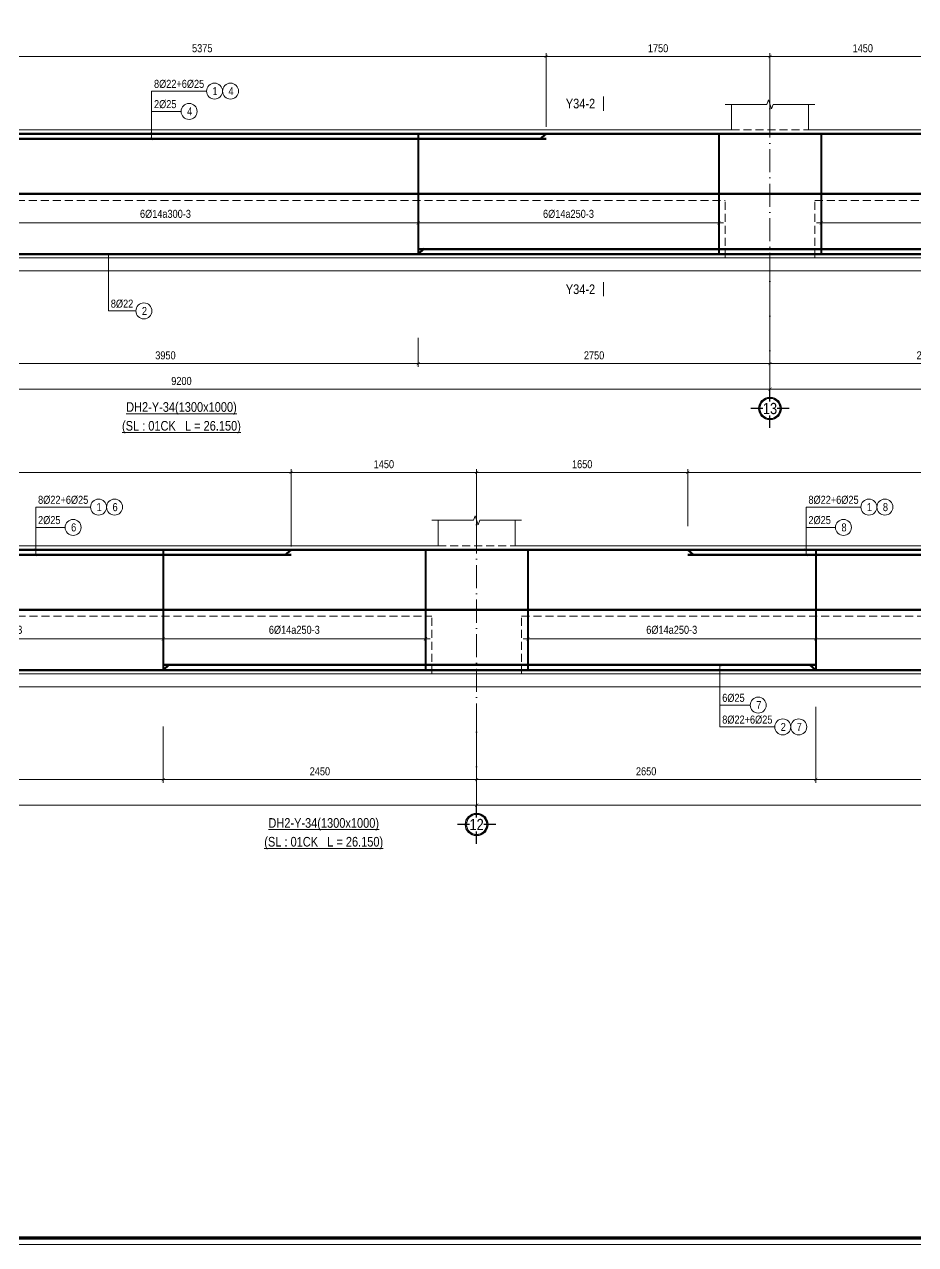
# Model space of a CAD drawing. Header units: millimetres. Extents: x 3014920 to 3563667, y -1638653 to -1356471.
# Drawn here: x 3481490 to 3488456, y -1620686 to -1611154 of the extents above; entities that cross this region are included whole.
import ezdxf
from ezdxf.enums import TextEntityAlignment as Align
from ezdxf.xclip import XClip

# ---------------------------------------------------------------- set-up
doc = ezdxf.new("R2010")
doc.units = ezdxf.units.MM
doc.header["$MEASUREMENT"] = 0
doc.header["$XCLIPFRAME"] = 0
doc.header["$PDMODE"] = 2
for name, pattern in [('6 TANG DIEN HINH 14-15$0$ACAD_ISO10W100', [18, 12, -3, 0, -3]), ('ACAD_ISO04W100', [30, 24, -3, 0, -3]), ('HIDDEN', [0.375, 0.25, -0.125])]:
    doc.linetypes.add(name, pattern=pattern)
doc.layers.get('0').update_dxf_attribs({"lineweight": 9})
doc.layers.get('Defpoints').update_dxf_attribs({"color": 10, "lineweight": 0})
for name, color, linetype, lineweight in [('2', 2, 'Continuous', 20), ('CDAI', 21, 'Continuous', 40), ('CTHEP', 50, 'Continuous', 50), ('DBAO', 90, 'Continuous', 13), ('DGIONG', 130, 'Continuous', 13), ('DMo', 9, 'HIDDEN', 9), ('KTH', 154, 'Continuous', 9), ('Net khuat', 8, 'HIDDEN', 13), ('TEXT', 7, 'Continuous', 15), ('TRUC', 251, 'ACAD_ISO04W100', 9)]:
    doc.layers.add(name, color=color, linetype=linetype, lineweight=lineweight)
doc.layers.add('8', color=8, linetype='Continuous')
doc.styles.add('HELVECONDENSE', font='VHELVCN_0.TTF')
doc.styles.add('Star-HelCon', font='VHELVCN_0.TTF')
doc.styles.add('TTP-HelCon', font='VHELVCN_0.TTF')
doc.styles.add('VNI-HELVE-CONDENSE', font='VHELVCN_0.TTF')
doc.dimstyles.new('kc-25', dxfattribs={"dimtxt": 62.5, "dimasz": 20, "dimexe": 20, "dimexo": 50, "dimgap": 25, "dimtad": 3, "dimdec": 0, "dimzin": 0, "dimdsep": 46, "dimtxsty": 'VNI-HELVE-CONDENSE', "dimblk": 'DIM', "dimcen": 2.5, "dimclrd": 256, "dimclre": 154, "dimclrt": 7, "dimaunit": 1, "dimadec": 0, "dimazin": 0, "dimtfac": 1, "dimtdec": 0, "dimtix": 1, "dimtmove": 0, "dimatfit": 3, "dimldrblk": 'DOT', "dimfxl": 1, "dimtolj": 1, "dimtzin": 0, "dimarcsym": 0})
doc.dimstyles.new('TTP-25', dxfattribs={"dimscale": 25, "dimtxt": 2.5, "dimasz": 1, "dimexe": 1, "dimexo": 1, "dimgap": 0.09, "dimtad": 0, "dimdec": 4, "dimrnd": 1, "dimzin": 9, "dimdsep": 46, "dimtxsty": 'TTP-HelCon', "dimblk": 'ARCHTICK', "dimcen": 0.09, "dimdle": 1.5, "dimclrd": 256, "dimclre": 256, "dimclrt": 7, "dimadec": 0, "dimazin": 0, "dimtfac": 1, "dimtdec": 4, "dimtmove": 0, "dimatfit": 3, "dimldrblk": 'ARCHTICK', "dimfxl": 1, "dimtvp": 1, "dimtolj": 1, "dimtzin": 0, "dimarcsym": 0})

# ---------------------------------------------------------------- blocks, each defined once
blk = doc.blocks.new('2Y-33')
at = {"layer": 'CTHEP'}
for p, q in [((73731.99983, -490), (6753.45448, -490)), ((73719.76007, -950), (6753.45448, -950)), ((73719.76007, -1410), (6753.45448, -1410)), ((6614.26151, -1870), (73770.00002, -1870))]:
    blk.add_line(p, q, dxfattribs=at)
for points in [[(6609.38628, -529.99859), (6609.38628, -30), (73770.00002, -30), (73770.00002, -530.00001)], [(54399.99997, -1790), (70099.93817, -1790)], [(54399.99997, -1830), (70099.93817, -1830)]]:
    blk.add_lwpolyline(points, dxfattribs=at)
at = {"layer": 'DBAO', "linetype": 'Continuous'}
blk.add_line((6568.4461, -1900), (73799.99996, -1900), dxfattribs=at)
blk = doc.blocks.new('_ArchTick')
at = {"color": 0, "linetype": 'ByBlock', "const_width": 0.15}
blk.add_lwpolyline([(-0.5, -0.5), (0.5, 0.5)], dxfattribs=at)
blk = doc.blocks.new('*D497')
at = {"layer": 'Defpoints', "color": 0, "transparency": 16777216}
for p in [(575, -1825), (9775, -1825), (9775, -2025)]:
    blk.add_point(p, dxfattribs=at)
at = {"layer": 'KTH', "lineweight": -2, "transparency": 16777216}
for p, q in [((575, -1850), (575, -2050)), ((9775, -1850), (9775, -2050)), ((537.5, -2025), (9812.5, -2025))]:
    blk.add_line(p, q, dxfattribs=at)
at = {"layer": 'KTH', "lineweight": -2, "transparency": 16777216, "xscale": 25, "yscale": 25, "zscale": 25, "rotation": 180}
blk.add_blockref('_ArchTick', (575, -2025), dxfattribs=at)
at = {"layer": 'KTH', "lineweight": -2, "transparency": 16777216, "xscale": 25, "yscale": 25, "zscale": 25}
blk.add_blockref('_ArchTick', (9775, -2025), dxfattribs=at)
at = {"layer": 'KTH', "color": 7, "transparency": 16777216, "insert": (5175, -1961.1), "char_height": 62.5, "attachment_point": 5, "style": 'TTP-HelCon'}
blk.add_mtext('\\A1;9200', dxfattribs=at)
blk = doc.blocks.new('dau truc')
blk.add_circle((0, 0), 180)
at = {"layer": '8'}
for p, q in [((0, 127), (0, 345)), ((-127, 0), (-345, 0)), ((0, -345), (0, -127)), ((345, 0), (127, 0))]:
    blk.add_line(p, q, dxfattribs=at)
blk.add_circle((0, 0), 200, dxfattribs=at)
at = {"layer": 'TEXT', "style": 'HELVECONDENSE'}
blk.add_attdef('A', text='', height=233, dxfattribs=at).set_placement((0, 0), align=Align.MIDDLE)
blk = doc.blocks.new('*D501')
at = {"layer": 'Defpoints', "color": 0, "transparency": 16777216}
for p in [(19925, -1600), (22600, -1600.1), (19925, -1825)]:
    blk.add_point(p, dxfattribs=at)
at = {"layer": 'KTH', "lineweight": -2, "transparency": 16777216}
for p, q in [((19925, -1625), (19925, -1850)), ((22600, -1625.1), (22600, -1850)), ((22637.5, -1825), (19887.5, -1825))]:
    blk.add_line(p, q, dxfattribs=at)
at = {"layer": 'KTH', "lineweight": -2, "transparency": 16777216, "xscale": 25, "yscale": 25, "zscale": 25, "rotation": 180}
blk.add_blockref('_ArchTick', (19925, -1825), dxfattribs=at)
at = {"layer": 'KTH', "lineweight": -2, "transparency": 16777216, "xscale": 25, "yscale": 25, "zscale": 25}
blk.add_blockref('_ArchTick', (22600, -1825), dxfattribs=at)
at = {"layer": 'KTH', "color": 7, "transparency": 16777216, "insert": (21262.5, -1761.2), "char_height": 62.5, "attachment_point": 5, "style": 'TTP-HelCon'}
blk.add_mtext('\\A1;2675', dxfattribs=at)
blk = doc.blocks.new('*D502')
at = {"layer": 'Defpoints', "color": 0, "transparency": 16777216}
for p in [(9775, 574), (9775, 300.2), (11225, 204)]:
    blk.add_point(p, dxfattribs=at)
at = {"layer": 'KTH', "lineweight": -2, "transparency": 16777216}
for p, q in [((11262.5, 574), (9737.5, 574)), ((9775, 325.2), (9775, 599)), ((11225, 229), (11225, 599))]:
    blk.add_line(p, q, dxfattribs=at)
at = {"layer": 'KTH', "lineweight": -2, "transparency": 16777216, "xscale": 25, "yscale": 25, "zscale": 25, "rotation": 180}
blk.add_blockref('_ArchTick', (9775, 574), dxfattribs=at)
at = {"layer": 'KTH', "lineweight": -2, "transparency": 16777216, "xscale": 25, "yscale": 25, "zscale": 25}
blk.add_blockref('_ArchTick', (11225, 574), dxfattribs=at)
at = {"layer": 'KTH', "color": 7, "transparency": 16777216, "insert": (10500, 637.8), "char_height": 62.5, "attachment_point": 5, "style": 'TTP-HelCon'}
blk.add_mtext('\\A1;1450', dxfattribs=at)
blk = doc.blocks.new('*D504')
at = {"layer": 'Defpoints', "color": 0, "transparency": 16777216}
for p in [(9775, -1000), (17275, -1825), (17275, -2025)]:
    blk.add_point(p, dxfattribs=at)
at = {"layer": 'KTH', "lineweight": -2, "transparency": 16777216}
for p, q in [((9775, -1025), (9775, -2050)), ((17275, -1850), (17275, -2050)), ((9737.5, -2025), (17312.5, -2025))]:
    blk.add_line(p, q, dxfattribs=at)
at = {"layer": 'KTH', "lineweight": -2, "transparency": 16777216, "xscale": 25, "yscale": 25, "zscale": 25, "rotation": 180}
blk.add_blockref('_ArchTick', (9775, -2025), dxfattribs=at)
at = {"layer": 'KTH', "lineweight": -2, "transparency": 16777216, "xscale": 25, "yscale": 25, "zscale": 25}
blk.add_blockref('_ArchTick', (17275, -2025), dxfattribs=at)
at = {"layer": 'KTH', "color": 7, "transparency": 16777216, "insert": (13525, -1961.1), "char_height": 62.5, "attachment_point": 5, "style": 'TTP-HelCon'}
blk.add_mtext('\\A1;7500', dxfattribs=at)
blk = doc.blocks.new('MC')
at = {"layer": 'CTHEP', "const_width": 10, "elevation": 0}
blk.add_lwpolyline([(36, 150), (36, 0)], dxfattribs=at)
at = {"layer": 'TEXT', "style": 'TTP-HelCon'}
blk.add_attdef('A', text='', height=100, dxfattribs=at).set_placement((-50, 26), align=Align.RIGHT)
blk = doc.blocks.new('*D506')
at = {"layer": 'Defpoints', "color": 0, "transparency": 16777216}
for p in [(17275, -1825), (25575, -1825), (17275, -2025)]:
    blk.add_point(p, dxfattribs=at)
at = {"layer": 'KTH', "lineweight": -2, "transparency": 16777216}
for p, q in [((17275, -1850), (17275, -2050)), ((25575, -1850), (25575, -2050)), ((25612.5, -2025), (17237.5, -2025))]:
    blk.add_line(p, q, dxfattribs=at)
at = {"layer": 'KTH', "lineweight": -2, "transparency": 16777216, "xscale": 25, "yscale": 25, "zscale": 25, "rotation": 180}
blk.add_blockref('_ArchTick', (17275, -2025), dxfattribs=at)
at = {"layer": 'KTH', "lineweight": -2, "transparency": 16777216, "xscale": 25, "yscale": 25, "zscale": 25}
blk.add_blockref('_ArchTick', (25575, -2025), dxfattribs=at)
at = {"layer": 'KTH', "color": 7, "transparency": 16777216, "insert": (21425, -1961.1), "char_height": 62.5, "attachment_point": 5, "style": 'TTP-HelCon'}
blk.add_mtext('\\A1;8300', dxfattribs=at)
blk = doc.blocks.new('DIM')
h = blk.add_hatch(color=1)
h.paths.add_polyline_path([(0.49, 0.29, 1), (0.29, 0.49), (-0.19, 0), (0.19, 0)])
h.paths.add_polyline_path([(0.19, 0), (-0.19, 0), (-0.49, -0.29, 1), (-0.29, -0.49)])
at = {"color": 9}
for p, q in [((-0.19, 0), (-1.5, 0)), ((0.19, 0), (1.5, 0))]:
    blk.add_line(p, q, dxfattribs=at)
at = {"color": 1}
for p, q in [((-0.49, -0.29), (0.29, 0.49)), ((-0.29, -0.49), (0.49, 0.29)), ((-0.19, 0), (0.19, 0))]:
    blk.add_line(p, q, dxfattribs=at)
blk.add_arc((-0.39, -0.39), 0.138, 135, 315, dxfattribs=at)
blk = doc.blocks.new('*D509')
at = {"layer": 'Defpoints', "color": 0, "transparency": 16777216}
for p in [(7025, -1600), (9775, -1602.4), (9775, -1825)]:
    blk.add_point(p, dxfattribs=at)
at = {"layer": 'KTH', "lineweight": -2, "transparency": 16777216}
for p, q in [((7025, -1625), (7025, -1850)), ((9775, -1627.4), (9775, -1850)), ((6987.5, -1825), (9812.5, -1825))]:
    blk.add_line(p, q, dxfattribs=at)
at = {"layer": 'KTH', "lineweight": -2, "transparency": 16777216, "xscale": 25, "yscale": 25, "zscale": 25, "rotation": 180}
blk.add_blockref('_ArchTick', (7025, -1825), dxfattribs=at)
at = {"layer": 'KTH', "lineweight": -2, "transparency": 16777216, "xscale": 25, "yscale": 25, "zscale": 25}
blk.add_blockref('_ArchTick', (9775, -1825), dxfattribs=at)
at = {"layer": 'KTH', "color": 7, "transparency": 16777216, "insert": (8400, -1761.2), "char_height": 62.5, "attachment_point": 5, "style": 'TTP-HelCon'}
blk.add_mtext('\\A1;2750', dxfattribs=at)
blk = doc.blocks.new('*D510')
at = {"layer": 'Defpoints', "color": 0, "transparency": 16777216}
for p in [(19925, -1233.1), (17275, -1568.5), (17275, -1825)]:
    blk.add_point(p, dxfattribs=at)
at = {"layer": 'KTH', "lineweight": -2, "transparency": 16777216}
for p, q in [((19925, -1258.1), (19925, -1850)), ((17275, -1593.5), (17275, -1850)), ((19962.5, -1825), (17237.5, -1825))]:
    blk.add_line(p, q, dxfattribs=at)
at = {"layer": 'KTH', "lineweight": -2, "transparency": 16777216, "xscale": 25, "yscale": 25, "zscale": 25, "rotation": 180}
blk.add_blockref('_ArchTick', (17275, -1825), dxfattribs=at)
at = {"layer": 'KTH', "lineweight": -2, "transparency": 16777216, "xscale": 25, "yscale": 25, "zscale": 25}
blk.add_blockref('_ArchTick', (19925, -1825), dxfattribs=at)
at = {"layer": 'KTH', "color": 7, "transparency": 16777216, "insert": (18600, -1761.2), "char_height": 62.5, "attachment_point": 5, "style": 'TTP-HelCon'}
blk.add_mtext('\\A1;2650', dxfattribs=at)
blk = doc.blocks.new('*D515')
at = {"layer": 'Defpoints', "color": 0, "transparency": 16777216}
for p in [(14825, -318.6), (12225, -650.8), (14825, -726.4)]:
    blk.add_point(p, dxfattribs=at)
at = {"layer": 'KTH', "lineweight": -2, "transparency": 16777216}
for p, q in [((14825, -343.6), (14825, -751.4)), ((12187.5, -726.4), (14862.5, -726.4)), ((12225, -675.8), (12225, -751.4))]:
    blk.add_line(p, q, dxfattribs=at)
at = {"layer": 'KTH', "lineweight": -2, "transparency": 16777216, "xscale": 25, "yscale": 25, "zscale": 25, "rotation": 180}
blk.add_blockref('_ArchTick', (12225, -726.4), dxfattribs=at)
at = {"layer": 'KTH', "lineweight": -2, "transparency": 16777216, "xscale": 25, "yscale": 25, "zscale": 25}
blk.add_blockref('_ArchTick', (14825, -726.4), dxfattribs=at)
at = {"layer": 'KTH', "color": 7, "transparency": 16777216, "insert": (13525, -656.5), "char_height": 62.5, "attachment_point": 5, "style": 'TTP-HelCon'}
blk.add_mtext('\\A1;6Þ14a300-3', dxfattribs=at)
blk = doc.blocks.new('*D516')
at = {"layer": 'Defpoints', "color": 0, "transparency": 16777216}
for p in [(8025, 574), (8025, 203.9), (2650, 187.2)]:
    blk.add_point(p, dxfattribs=at)
at = {"layer": 'KTH', "lineweight": -2, "transparency": 16777216}
for p, q in [((2612.5, 574), (8062.5, 574)), ((2650, 212.2), (2650, 599)), ((8025, 228.9), (8025, 599))]:
    blk.add_line(p, q, dxfattribs=at)
at = {"layer": 'KTH', "lineweight": -2, "transparency": 16777216, "xscale": 25, "yscale": 25, "zscale": 25, "rotation": 180}
blk.add_blockref('_ArchTick', (2650, 574), dxfattribs=at)
at = {"layer": 'KTH', "lineweight": -2, "transparency": 16777216, "xscale": 25, "yscale": 25, "zscale": 25}
blk.add_blockref('_ArchTick', (8025, 574), dxfattribs=at)
at = {"layer": 'KTH', "color": 7, "transparency": 16777216, "insert": (5337.5, 637.8), "char_height": 62.5, "attachment_point": 5, "style": 'TTP-HelCon'}
blk.add_mtext('\\A1;5375', dxfattribs=at)
blk = doc.blocks.new('*D517')
at = {"layer": 'Defpoints', "color": 0, "transparency": 16777216}
for p in [(9775, 574), (8025, 0), (9775, 61.1)]:
    blk.add_point(p, dxfattribs=at)
at = {"layer": 'KTH', "lineweight": -2, "transparency": 16777216}
for p, q in [((7987.5, 574), (9812.5, 574)), ((8025, 25), (8025, 599)), ((9775, 86.1), (9775, 599))]:
    blk.add_line(p, q, dxfattribs=at)
at = {"layer": 'KTH', "lineweight": -2, "transparency": 16777216, "xscale": 25, "yscale": 25, "zscale": 25, "rotation": 180}
blk.add_blockref('_ArchTick', (8025, 574), dxfattribs=at)
at = {"layer": 'KTH', "lineweight": -2, "transparency": 16777216, "xscale": 25, "yscale": 25, "zscale": 25}
blk.add_blockref('_ArchTick', (9775, 574), dxfattribs=at)
at = {"layer": 'KTH', "color": 7, "transparency": 16777216, "insert": (8900, 637.8), "char_height": 62.5, "attachment_point": 5, "style": 'TTP-HelCon'}
blk.add_mtext('\\A1;1750', dxfattribs=at)
blk = doc.blocks.new('*D518')
at = {"layer": 'Defpoints', "color": 0, "transparency": 16777216}
for p in [(15825, 574), (11225, 61.2), (15825, -30)]:
    blk.add_point(p, dxfattribs=at)
at = {"layer": 'KTH', "lineweight": -2, "transparency": 16777216}
for p, q in [((11187.5, 574), (15862.5, 574)), ((11225, 86.2), (11225, 599)), ((15825, -5), (15825, 599))]:
    blk.add_line(p, q, dxfattribs=at)
at = {"layer": 'KTH', "lineweight": -2, "transparency": 16777216, "xscale": 25, "yscale": 25, "zscale": 25, "rotation": 180}
blk.add_blockref('_ArchTick', (11225, 574), dxfattribs=at)
at = {"layer": 'KTH', "lineweight": -2, "transparency": 16777216, "xscale": 25, "yscale": 25, "zscale": 25}
blk.add_blockref('_ArchTick', (15825, 574), dxfattribs=at)
at = {"layer": 'KTH', "color": 7, "transparency": 16777216, "insert": (13525, 637.8), "char_height": 62.5, "attachment_point": 5, "style": 'TTP-HelCon'}
blk.add_mtext('\\A1;4600', dxfattribs=at)
blk = doc.blocks.new('*D519')
at = {"layer": 'Defpoints', "color": 0, "transparency": 16777216}
for p in [(17275, 574), (15825, -30), (17275, -29.9)]:
    blk.add_point(p, dxfattribs=at)
at = {"layer": 'KTH', "lineweight": -2, "transparency": 16777216}
for p, q in [((15787.5, 574), (17312.5, 574)), ((15825, -5), (15825, 599)), ((17275, -4.9), (17275, 599))]:
    blk.add_line(p, q, dxfattribs=at)
at = {"layer": 'KTH', "lineweight": -2, "transparency": 16777216, "xscale": 25, "yscale": 25, "zscale": 25, "rotation": 180}
blk.add_blockref('_ArchTick', (15825, 574), dxfattribs=at)
at = {"layer": 'KTH', "lineweight": -2, "transparency": 16777216, "xscale": 25, "yscale": 25, "zscale": 25}
blk.add_blockref('_ArchTick', (17275, 574), dxfattribs=at)
at = {"layer": 'KTH', "color": 7, "transparency": 16777216, "insert": (16550, 637.8), "char_height": 62.5, "attachment_point": 5, "style": 'TTP-HelCon'}
blk.add_mtext('\\A1;1450', dxfattribs=at)
blk = doc.blocks.new('*D520')
at = {"layer": 'Defpoints', "color": 0, "transparency": 16777216}
for p in [(18925, 574), (17275, 345.3), (18925, 128.8)]:
    blk.add_point(p, dxfattribs=at)
at = {"layer": 'KTH', "lineweight": -2, "transparency": 16777216}
for p, q in [((17237.5, 574), (18962.5, 574)), ((17275, 370.3), (17275, 599)), ((18925, 153.8), (18925, 599))]:
    blk.add_line(p, q, dxfattribs=at)
at = {"layer": 'KTH', "lineweight": -2, "transparency": 16777216, "xscale": 25, "yscale": 25, "zscale": 25, "rotation": 180}
blk.add_blockref('_ArchTick', (17275, 574), dxfattribs=at)
at = {"layer": 'KTH', "lineweight": -2, "transparency": 16777216, "xscale": 25, "yscale": 25, "zscale": 25}
blk.add_blockref('_ArchTick', (18925, 574), dxfattribs=at)
at = {"layer": 'KTH', "color": 7, "transparency": 16777216, "insert": (18100, 637.8), "char_height": 62.5, "attachment_point": 5, "style": 'TTP-HelCon'}
blk.add_mtext('\\A1;1650', dxfattribs=at)
blk = doc.blocks.new('*D521')
at = {"layer": 'Defpoints', "color": 0, "transparency": 16777216}
for p in [(24200, 574), (18925, 128.8), (24200, 0)]:
    blk.add_point(p, dxfattribs=at)
at = {"layer": 'KTH', "lineweight": -2, "transparency": 16777216}
for p, q in [((18887.5, 574), (24237.5, 574)), ((18925, 153.8), (18925, 599)), ((24200, 25), (24200, 599))]:
    blk.add_line(p, q, dxfattribs=at)
at = {"layer": 'KTH', "lineweight": -2, "transparency": 16777216, "xscale": 25, "yscale": 25, "zscale": 25, "rotation": 180}
blk.add_blockref('_ArchTick', (18925, 574), dxfattribs=at)
at = {"layer": 'KTH', "lineweight": -2, "transparency": 16777216, "xscale": 25, "yscale": 25, "zscale": 25}
blk.add_blockref('_ArchTick', (24200, 574), dxfattribs=at)
at = {"layer": 'KTH', "color": 7, "transparency": 16777216, "insert": (21562.5, 637.8), "char_height": 62.5, "attachment_point": 5, "style": 'TTP-HelCon'}
blk.add_mtext('\\A1;5275', dxfattribs=at)
blk = doc.blocks.new('*D522')
at = {"layer": 'Defpoints', "color": 0, "transparency": 16777216}
for p in [(3075.1, -1625.2), (7025, -1625.2), (7025, -1825)]:
    blk.add_point(p, dxfattribs=at)
at = {"layer": 'KTH', "lineweight": -2, "transparency": 16777216}
for p, q in [((3075.1, -1650.2), (3075.1, -1850)), ((7025, -1650.2), (7025, -1850)), ((3037.6, -1825), (7062.5, -1825))]:
    blk.add_line(p, q, dxfattribs=at)
at = {"layer": 'KTH', "lineweight": -2, "transparency": 16777216, "xscale": 25, "yscale": 25, "zscale": 25, "rotation": 180}
blk.add_blockref('_ArchTick', (3075.1, -1825), dxfattribs=at)
at = {"layer": 'KTH', "lineweight": -2, "transparency": 16777216, "xscale": 25, "yscale": 25, "zscale": 25}
blk.add_blockref('_ArchTick', (7025, -1825), dxfattribs=at)
at = {"layer": 'KTH', "color": 7, "transparency": 16777216, "insert": (5050, -1761.2), "char_height": 62.5, "attachment_point": 5, "style": 'TTP-HelCon'}
blk.add_mtext('\\A1;3950', dxfattribs=at)
blk = doc.blocks.new('*D523')
at = {"layer": 'Defpoints', "color": 0, "transparency": 16777216}
for p in [(9775, -1359.3), (12225, -1359.2), (12225, -1825)]:
    blk.add_point(p, dxfattribs=at)
at = {"layer": 'KTH', "lineweight": -2, "transparency": 16777216}
for p, q in [((9775, -1384.3), (9775, -1850)), ((12225, -1384.2), (12225, -1850)), ((9737.5, -1825), (12262.5, -1825))]:
    blk.add_line(p, q, dxfattribs=at)
at = {"layer": 'KTH', "lineweight": -2, "transparency": 16777216, "xscale": 25, "yscale": 25, "zscale": 25, "rotation": 180}
blk.add_blockref('_ArchTick', (9775, -1825), dxfattribs=at)
at = {"layer": 'KTH', "lineweight": -2, "transparency": 16777216, "xscale": 25, "yscale": 25, "zscale": 25}
blk.add_blockref('_ArchTick', (12225, -1825), dxfattribs=at)
at = {"layer": 'KTH', "color": 7, "transparency": 16777216, "insert": (11000, -1761.2), "char_height": 62.5, "attachment_point": 5, "style": 'TTP-HelCon'}
blk.add_mtext('\\A1;2450', dxfattribs=at)
blk = doc.blocks.new('*D524')
at = {"layer": 'Defpoints', "color": 0, "transparency": 16777216}
for p in [(12225, -1359.2), (14825, -1386.7), (14825, -1825)]:
    blk.add_point(p, dxfattribs=at)
at = {"layer": 'KTH', "lineweight": -2, "transparency": 16777216}
for p, q in [((12225, -1384.2), (12225, -1850)), ((14825, -1411.7), (14825, -1850)), ((12187.5, -1825), (14862.5, -1825))]:
    blk.add_line(p, q, dxfattribs=at)
at = {"layer": 'KTH', "lineweight": -2, "transparency": 16777216, "xscale": 25, "yscale": 25, "zscale": 25, "rotation": 180}
blk.add_blockref('_ArchTick', (12225, -1825), dxfattribs=at)
at = {"layer": 'KTH', "lineweight": -2, "transparency": 16777216, "xscale": 25, "yscale": 25, "zscale": 25}
blk.add_blockref('_ArchTick', (14825, -1825), dxfattribs=at)
at = {"layer": 'KTH', "color": 7, "transparency": 16777216, "insert": (13525, -1761.2), "char_height": 62.5, "attachment_point": 5, "style": 'TTP-HelCon'}
blk.add_mtext('\\A1;2600', dxfattribs=at)
blk = doc.blocks.new('*D525')
at = {"layer": 'Defpoints', "color": 0, "transparency": 16777216}
for p in [(14825, -1386.7), (17275, -1386.6), (17275, -1825)]:
    blk.add_point(p, dxfattribs=at)
at = {"layer": 'KTH', "lineweight": -2, "transparency": 16777216}
for p, q in [((14825, -1411.7), (14825, -1850)), ((17275, -1411.6), (17275, -1850)), ((14787.5, -1825), (17312.5, -1825))]:
    blk.add_line(p, q, dxfattribs=at)
at = {"layer": 'KTH', "lineweight": -2, "transparency": 16777216, "xscale": 25, "yscale": 25, "zscale": 25, "rotation": 180}
blk.add_blockref('_ArchTick', (14825, -1825), dxfattribs=at)
at = {"layer": 'KTH', "lineweight": -2, "transparency": 16777216, "xscale": 25, "yscale": 25, "zscale": 25}
blk.add_blockref('_ArchTick', (17275, -1825), dxfattribs=at)
at = {"layer": 'KTH', "color": 7, "transparency": 16777216, "insert": (16050, -1761.2), "char_height": 62.5, "attachment_point": 5, "style": 'TTP-HelCon'}
blk.add_mtext('\\A1;2450', dxfattribs=at)
blk = doc.blocks.new('*D527')
at = {"layer": 'Defpoints', "color": 0, "transparency": 16777216}
for p in [(3075, -550), (7025, -653.7), (7025, -726.4)]:
    blk.add_point(p, dxfattribs=at)
at = {"layer": 'KTH', "lineweight": -2, "transparency": 16777216}
for p, q in [((3075, -575), (3075, -751.4)), ((3037.5, -726.4), (7062.5, -726.4)), ((7025, -678.7), (7025, -751.4))]:
    blk.add_line(p, q, dxfattribs=at)
at = {"layer": 'KTH', "lineweight": -2, "transparency": 16777216, "xscale": 25, "yscale": 25, "zscale": 25, "rotation": 180}
blk.add_blockref('_ArchTick', (3075, -726.4), dxfattribs=at)
at = {"layer": 'KTH', "lineweight": -2, "transparency": 16777216, "xscale": 25, "yscale": 25, "zscale": 25}
blk.add_blockref('_ArchTick', (7025, -726.4), dxfattribs=at)
at = {"layer": 'KTH', "color": 7, "transparency": 16777216, "insert": (5050, -656.5), "char_height": 62.5, "attachment_point": 5, "style": 'TTP-HelCon'}
blk.add_mtext('\\A1;6Þ14a300-3', dxfattribs=at)
blk = doc.blocks.new('*D528')
at = {"layer": 'Defpoints', "color": 0, "transparency": 16777216}
for p in [(7025, -550), (9375, -653.7), (9375, -726.4)]:
    blk.add_point(p, dxfattribs=at)
at = {"layer": 'KTH', "lineweight": -2, "transparency": 16777216}
for p, q in [((7025, -575), (7025, -751.4)), ((6987.5, -726.4), (9412.5, -726.4)), ((9375, -678.7), (9375, -751.4))]:
    blk.add_line(p, q, dxfattribs=at)
at = {"layer": 'KTH', "lineweight": -2, "transparency": 16777216, "xscale": 25, "yscale": 25, "zscale": 25, "rotation": 180}
blk.add_blockref('_ArchTick', (7025, -726.4), dxfattribs=at)
at = {"layer": 'KTH', "lineweight": -2, "transparency": 16777216, "xscale": 25, "yscale": 25, "zscale": 25}
blk.add_blockref('_ArchTick', (9375, -726.4), dxfattribs=at)
at = {"layer": 'KTH', "color": 7, "transparency": 16777216, "insert": (8200, -656.5), "char_height": 62.5, "attachment_point": 5, "style": 'TTP-HelCon'}
blk.add_mtext('\\A1;6Þ14a250-3', dxfattribs=at)
blk = doc.blocks.new('*D529')
at = {"layer": 'Defpoints', "color": 0, "transparency": 16777216}
for p in [(12225, -550), (10175, -601.9), (12225, -726.4)]:
    blk.add_point(p, dxfattribs=at)
at = {"layer": 'KTH', "lineweight": -2, "transparency": 16777216}
for p, q in [((10175, -626.9), (10175, -751.4)), ((12225, -575), (12225, -751.4)), ((10137.5, -726.4), (12262.5, -726.4))]:
    blk.add_line(p, q, dxfattribs=at)
at = {"layer": 'KTH', "lineweight": -2, "transparency": 16777216, "xscale": 25, "yscale": 25, "zscale": 25, "rotation": 180}
blk.add_blockref('_ArchTick', (10175, -726.4), dxfattribs=at)
at = {"layer": 'KTH', "lineweight": -2, "transparency": 16777216, "xscale": 25, "yscale": 25, "zscale": 25}
blk.add_blockref('_ArchTick', (12225, -726.4), dxfattribs=at)
at = {"layer": 'KTH', "color": 7, "transparency": 16777216, "insert": (11200, -656.5), "char_height": 62.5, "attachment_point": 5, "style": 'TTP-HelCon'}
blk.add_mtext('\\A1;6Þ14a250-3', dxfattribs=at)
blk = doc.blocks.new('*D530')
at = {"layer": 'Defpoints', "color": 0, "transparency": 16777216}
for p in [(16875, -550), (14825, -601.9), (16875, -726.4)]:
    blk.add_point(p, dxfattribs=at)
at = {"layer": 'KTH', "lineweight": -2, "transparency": 16777216}
for p, q in [((14825, -626.9), (14825, -751.4)), ((16875, -575), (16875, -751.4)), ((14787.5, -726.4), (16912.5, -726.4))]:
    blk.add_line(p, q, dxfattribs=at)
at = {"layer": 'KTH', "lineweight": -2, "transparency": 16777216, "xscale": 25, "yscale": 25, "zscale": 25, "rotation": 180}
blk.add_blockref('_ArchTick', (14825, -726.4), dxfattribs=at)
at = {"layer": 'KTH', "lineweight": -2, "transparency": 16777216, "xscale": 25, "yscale": 25, "zscale": 25}
blk.add_blockref('_ArchTick', (16875, -726.4), dxfattribs=at)
at = {"layer": 'KTH', "color": 7, "transparency": 16777216, "insert": (15850, -656.5), "char_height": 62.5, "attachment_point": 5, "style": 'TTP-HelCon'}
blk.add_mtext('\\A1;6Þ14a250-3', dxfattribs=at)
blk = doc.blocks.new('*D531')
at = {"layer": 'Defpoints', "color": 0, "transparency": 16777216}
for p in [(19925, -550), (17675, -601.9), (19925, -726.4)]:
    blk.add_point(p, dxfattribs=at)
at = {"layer": 'KTH', "lineweight": -2, "transparency": 16777216}
for p, q in [((17675, -626.9), (17675, -751.4)), ((19925, -575), (19925, -751.4)), ((17637.5, -726.4), (19962.5, -726.4))]:
    blk.add_line(p, q, dxfattribs=at)
at = {"layer": 'KTH', "lineweight": -2, "transparency": 16777216, "xscale": 25, "yscale": 25, "zscale": 25, "rotation": 180}
blk.add_blockref('_ArchTick', (17675, -726.4), dxfattribs=at)
at = {"layer": 'KTH', "lineweight": -2, "transparency": 16777216, "xscale": 25, "yscale": 25, "zscale": 25}
blk.add_blockref('_ArchTick', (19925, -726.4), dxfattribs=at)
at = {"layer": 'KTH', "color": 7, "transparency": 16777216, "insert": (18800, -656.5), "char_height": 62.5, "attachment_point": 5, "style": 'TTP-HelCon'}
blk.add_mtext('\\A1;6Þ14a250-3', dxfattribs=at)
blk = doc.blocks.new('*D532')
at = {"layer": 'Defpoints', "color": 0, "transparency": 16777216}
for p in [(22600, -318.6), (19925, -650.8), (22600, -726.4)]:
    blk.add_point(p, dxfattribs=at)
at = {"layer": 'KTH', "lineweight": -2, "transparency": 16777216}
for p, q in [((22600, -343.6), (22600, -751.4)), ((19887.5, -726.4), (22637.5, -726.4)), ((19925, -675.8), (19925, -751.4))]:
    blk.add_line(p, q, dxfattribs=at)
at = {"layer": 'KTH', "lineweight": -2, "transparency": 16777216, "xscale": 25, "yscale": 25, "zscale": 25, "rotation": 180}
blk.add_blockref('_ArchTick', (19925, -726.4), dxfattribs=at)
at = {"layer": 'KTH', "lineweight": -2, "transparency": 16777216, "xscale": 25, "yscale": 25, "zscale": 25}
blk.add_blockref('_ArchTick', (22600, -726.4), dxfattribs=at)
at = {"layer": 'KTH', "color": 7, "transparency": 16777216, "insert": (21262.5, -656.5), "char_height": 62.5, "attachment_point": 5, "style": 'TTP-HelCon'}
blk.add_mtext('\\A1;6Þ14a300-3', dxfattribs=at)
blk = doc.blocks.new('2Y-35')
at = {"layer": 'CTHEP'}
blk.add_line((44854.10409, -500), (80, -500), dxfattribs=at)
for points in [[(30, -200), (30, -30), (44903.8448, -30), (44903.8448, -580.72632)], [(30, -970), (45139.21977, -970)]]:
    blk.add_lwpolyline(points, dxfattribs=at)
blk = doc.blocks.new('CHG_XX_Khung ten')
blk.add_lwpolyline([(15, 579), (826, 579), (826, 15), (15, 15)], close=True)
at = {"color": 4, "linetype": 'Continuous', "const_width": 1}
blk.add_lwpolyline([(17, 577), (824, 577), (824, 17), (17, 17)], close=True, dxfattribs=at)
blk = doc.blocks.new('2Y-34')
at = {"layer": 'CDAI'}
for points in [[(7024.97755, -30), (7024.97755, -970)], [(9374.99428, -30.01737), (9374.99428, -970.01737)], [(10174.99003, -30.01737), (10174.99003, -970.01737)], [(14825.02577, -30), (14825.02577, -970)], [(16874.9925, -30), (16874.9925, -970)], [(17675.0075, -30), (17675.0075, -970)], [(19925.02577, -30), (19925.02577, -970)]]:
    blk.add_lwpolyline(points, dxfattribs=at)
at = {"layer": 'CTHEP'}
for p, q in [((30, -30), (26119.99251, -30)), ((2650.00263, -70), (8025.00942, -70)), ((8025.00792, -30), (7976.92235, -72.72808)), ((11225.00941, -69.67838), (15824.99344, -69.67838)), ((15824.9933, -29.5843), (15776.90947, -72.31434)), ((18924.63001, -29.67838), (18972.71558, -72.40646)), ((18924.63151, -69.67838), (24200.01726, -69.67838)), ((26079.99251, -500), (69.99249, -500)), ((7073.06313, -927.27192), (7024.97755, -970)), ((14873.11134, -927.27191), (14825.02577, -970)), ((19876.94019, -927.27191), (19925.02577, -970))]:
    blk.add_line(p, q, dxfattribs=at)
for points in [[(7024.97605, -930), (12224.97605, -930)], [(14825.02427, -930), (18574.98501, -930)], [(18574.98501, -930), (19925.02427, -930)], [(30, -970), (26119.99251, -970)]]:
    blk.add_lwpolyline(points, dxfattribs=at)
at = {"layer": 'DBAO', "linetype": 'Continuous'}
for p, q in [((9475, 200), (9475, 0)), ((10075, 200), (10075, 0)), ((16975, 200), (16975, 0)), ((17575, 200), (17575, 0)), ((575, 0), (9475, 0)), ((10075, 0), (16975, 0)), ((17575, 0), (25575.00001, 0)), ((17575, 0), (17625.00001, 0))]:
    blk.add_line(p, q, dxfattribs=at)
at = {"layer": 'DBAO', "linetype": 'Continuous', "flags": 128}
for points in [[(10124.99216, -1000.01015), (699.9925, -1000)], [(17625.00001, -1000.00808), (10124.99216, -1000)], [(25449.99251, -1000), (17625.00001, -1000)], [(10124.99216, -1100), (699.9925, -1100)], [(17625.00001, -1100), (10124.99216, -1100)], [(25449.99251, -1100), (17625.00001, -1100)]]:
    blk.add_lwpolyline(points, dxfattribs=at)
at = {"layer": 'DGIONG', "linetype": 'Continuous', "flags": 128}
for points in [[(10125, 200), (9799.99216, 200), (9787.49216, 165.65653), (9762.49216, 234.34347), (9749.99216, 200), (9425.00001, 200)], [(17625, 200), (17300.00001, 200), (17287.50001, 165.65653), (17262.50001, 234.34347), (17250.00001, 200), (16924.9925, 200)]]:
    blk.add_lwpolyline(points, dxfattribs=at)
at = {"layer": 'DGIONG'}
for centre in [(5433.38308, 303.00234), (5558.38308, 303.00234), (14320.23124, 303.00234), (14445.23124, 303.00234), (20341.09924, 303.00234), (20466.09924, 303.00234), (5234.64808, 144.57784), (14121.49624, 144.57784), (20142.36424, 144.57784), (19476.24129, -1243.93134), (4881.47925, -1413.91229), (19667.43501, -1413.91229), (19792.43501, -1413.91229)]:
    blk.add_circle(centre, 62.5, dxfattribs=at)
at = {"layer": 'Net khuat', "ltscale": 250}
for p, q in [((9475, 0), (10075, 0)), ((10049.98433, 0), (10049.99183, 0)), ((16974.9925, 0), (16975, 0)), ((16975, 0), (17575, 0)), ((17574.9925, 0), (17575, 0)), ((17625.00001, 0), (17625.00751, 0)), ((700.00413, -549.96736), (9424.99264, -549.98696)), ((9424.99216, -1000), (9424.99264, -549.98696)), ((10124.99216, -1000), (10124.99264, -549.99288)), ((10124.99264, -549.99288), (16925.00049, -549.99254)), ((16925.00001, -1000), (16925.00049, -549.99212)), ((17625.00001, -549.99251), (25449.99299, -549.99212)), ((17625.00001, -1000), (17625.00049, -549.99212))]:
    blk.add_line(p, q, dxfattribs=at)
at = {"layer": 'TRUC', "linetype": '6 TANG DIEN HINH 14-15$0$ACAD_ISO10W100', "ltscale": 15}
for points in [[(9774.99216, 390.44459), (9774.99216, -1850)], [(17275, 390.44459), (17275, -1850)]]:
    blk.add_lwpolyline(points, dxfattribs=at)
at = {"xscale": 0.75, "yscale": 0.75, "zscale": 0.75}
blk.add_blockref('MC', (8445.73209, 149.07613), dxfattribs=at).add_auto_attribs({'A': 'Y34-2'})
ref = blk.add_blockref('MC', (8445.73209, -1187.67797), dxfattribs=dict(xscale=-0.75, yscale=0.75, zscale=0.75, rotation=180))
ref.add_attrib('A', 'Y34-2', dxfattribs={"layer": 'TEXT', "height": 75, "style": 'TTP-HelCon'}).set_placement((8408.23209, -1281.8084), align=Align.RIGHT)
at = {"layer": '2', "ltscale": 300}
ref = blk.add_blockref('dau truc', (9774.99216, -2175.82027), dxfattribs=dict(at, xscale=0.436713129747659, yscale=0.436713129747659, zscale=0.436713129747659))
ref.add_attrib('A', '13', dxfattribs={"layer": 'TEXT', "height": 87.5, "style": 'HELVECONDENSE'}).set_placement((9774.99216, -2175.82027), align=Align.MIDDLE)
ref = blk.add_blockref('dau truc', (17275, -2175.82027), dxfattribs=dict(at, xscale=0.436713129747659, yscale=0.436713129747659, zscale=0.436713129747659))
ref.add_attrib('A', '12', dxfattribs={"layer": 'TEXT', "height": 87.5, "style": 'HELVECONDENSE'}).set_placement((17275, -2175.82027), align=Align.MIDDLE)
at = {"layer": 'TEXT', "style": 'TTP-HelCon'}
for s, p in [('8Þ22+6Þ25', (4960.57521, 328.85528, 0)), ('8Þ22+6Þ25', (13847.42336, 328.85528, 0)), ('8Þ22+6Þ25', (19868.29136, 328.85528, 0)), ('2Þ25', (4960.57521, 170.43078, 0)), ('2Þ25', (13847.42336, 170.43078, 0)), ('2Þ25', (19868.29136, 170.43078, 0)), ('6Þ25', (19194.62714, -1218.07834, 0)), ('8Þ22', (4623.08132, -1388.05934, 0)), ('8Þ22+6Þ25', (19194.62714, -1388.05934, 0))]:
    blk.add_text(s, height=62.5, dxfattribs=at).set_placement(p)
at = {"layer": 'TEXT', "style": 'Star-HelCon'}
for s, p in [('1', (5437.54975, 303.00234)), ('4', (5562.54975, 303.00234)), ('1', (14324.3979, 303.00234)), ('6', (14449.3979, 303.00234)), ('1', (20345.2659, 303.00234)), ('8', (20470.2659, 303.00234)), ('4', (5238.81475, 144.57784)), ('6', (14125.6629, 144.57784)), ('8', (20146.5309, 144.57784)), ('7', (19480.40796, -1243.93134)), ('2', (4885.64591, -1413.91229)), ('2', (19671.60168, -1413.91229)), ('7', (19796.60168, -1413.91229))]:
    blk.add_text(s, height=62.5, dxfattribs=at).set_placement(p, align=Align.MIDDLE)
at = {"layer": 'TEXT', "style": 'TTP-HelCon'}
for s, p in [('%%UDH2-Y-34(1300x1000)', (5174.99608, -2201.64574)), ('%%UDH2-Y-34(1300x1000)', (16079.97093, -2201.64574)), ('%%U(SL : 01CK   L = 26.150)', (5174.99608, -2348.54034)), ('%%U(SL : 01CK   L = 26.150)', (16079.97093, -2348.54034))]:
    blk.add_text(s, height=75, dxfattribs=at).set_placement(p, align=Align.CENTER)
at = {"layer": 'KTH'}
for base, p1, p2, picture, middle in [((8024.9991495443, 574.0046080444), (2649.9999985433, 187.1946987226), (8024.9991495443, 203.924312832), '*D516', (5337.4995740438, 637.8379413777)), ((9774.99216, 574.00461), (8025.0068, 0), (9774.99216, 61.13639), '*D517', (8899.99948, 637.83794)), ((9774.99554, 574.00461), (11224.99915, 203.9784), (9774.99554, 300.21379), '*D502', (10499.99734, 637.83794)), ((15824.99195, 574.00461), (11225.00451, 61.19077), (15824.99195, -30), '*D518', (13524.99823, 637.83794)), ((17274.99195, 574.00461), (15824.99195, -30), (17274.99195, -29.94562), '*D519', (16549.99195, 637.83794)), ((18924.98599, 574.00461), (17274.97787, 345.32532), (18924.98599, 128.82342), '*D520', (18099.98193, 637.83794)), ((24200.0146432499, 574.0046080444), (18924.9859937559, 128.8234200252), (24200.0146432499, 0.0000000005), '*D521', (21562.5003185029, 637.8379413777)), ((17275, -1825.00004), (19925.03564, -1233.07717), (17275, -1568.47783), '*D510', (18600.01782, -1761.16671)), ((12224.99215, -1825), (9774.99216, -1359.31052), (12224.99215, -1359.21863), '*D523', (10999.99215, -1761.16667)), ((14825.04139, -1825), (12224.99215, -1359.21863), (14825.04139, -1386.70729), '*D524', (13525.01677, -1761.16667)), ((17275.04139, -1825), (14825.04139, -1386.70729), (17275.04139, -1386.6154), '*D525', (16050.04139, -1761.16667)), ((9774.9925, -1825), (7025.00118, -1600.02063), (9774.9925, -1602.41276), '*D509', (8399.99684, -1761.16667)), ((19925.035636, -1825.000042), (22600.007493, -1600.111581), (19925.035636, -1600.000042), '*D501', (21262.521564, -1761.166708)), ((7025.00118, -1825), (3075.06846, -1625.16878), (7025.00118, -1625.16878), '*D522', (5050.03482, -1761.16667)), ((17275, -2024.95574), (25575, -1825), (17275, -1825), '*D506', (21425, -1961.12241))]:
    dim = blk.add_linear_dim(base=base, p1=p1, p2=p2, dimstyle='TTP-25', override={"dimtmove": 1}, dxfattribs=at)
    dim.commit()
    dim.dimension.update_dxf_attribs({"geometry": picture, "text_midpoint": middle})
for base, p1, p2, text, picture, middle in [((14825.02577, -726.43609), (12224.97756, -650.83303), (14825.02577, -318.57248), '6Þ14a300-3', '*D515', (13525.00166, -656.51943)), ((22599.98386, -726.43609), (19925.02577, -650.83303), (22599.98386, -318.57248), '6Þ14a300-3', '*D532', (21262.50481, -656.51943)), ((7024.97755, -726.43167), (3075.04332, -549.96754), (7024.97755, -653.67067), '6Þ14a300-3', '*D527', (5050.01044, -656.515)), ((9374.99428, -726.43167), (7024.97755, -549.96754), (9374.99428, -653.67067), '6Þ14a250-3', '*D528', (8199.98592, -656.515)), ((12224.97756, -726.43167), (10174.99003, -601.89766), (12224.97756, -549.99277), '6Þ14a250-3', '*D529', (11199.98379, -656.515)), ((16875.01329, -726.43167), (14825.02577, -601.89766), (16875.01329, -549.99277), '6Þ14a250-3', '*D530', (15850.01953, -656.515)), ((19925.02577, -726.43167), (17675.0075, -601.89766), (19925.02577, -549.99277), '6Þ14a250-3', '*D531', (18800.01663, -656.515))]:
    dim = blk.add_linear_dim(base=base, p1=p1, p2=p2, text=text, dimstyle='TTP-25', override={"dimtmove": 1}, dxfattribs=at)
    dim.commit()
    dim.dimension.update_dxf_attribs({"geometry": picture, "text_midpoint": middle})
for base, p1, p2, picture, middle in [((17275, -2024.95574), (9774.99216, -1000), (17275, -1825), '*D504', (13524.99608, -1961.12241)), ((9774.99216, -2024.95574), (575, -1825), (9774.99216, -1825), '*D497', (5174.99608, -1961.12241))]:
    dim = blk.add_linear_dim(base=base, p1=p1, p2=p2, angle=180, dimstyle='TTP-25', override={"dimtmove": 1}, dxfattribs=at)
    dim.commit()
    dim.dimension.update_dxf_attribs({"geometry": picture, "text_midpoint": middle})
at = {"layer": 'DGIONG'}
for points in [[(4942.06336, -30), (4942.06318, 303.00234), (5370.88308, 303.00234)], [(13828.91151, -30), (13828.91133, 303.00234), (14257.73124, 303.00234)], [(19849.77951, -30), (19849.77933, 303.00234), (20278.59924, 303.00234)], [(4942.06336, -70), (4942.06318, 144.57784), (5172.14808, 144.57784)], [(13828.91151, -70), (13828.91133, 144.57784), (14058.99624, 144.57784)], [(19849.77951, -70), (19849.77933, 144.57784), (20079.86424, 144.57784)], [(19176.11533, -930), (19176.1151, -1243.93129), (19413.74129, -1243.93129)], [(4604.56948, -970), (4604.56929, -1413.91229), (4818.97925, -1413.91229)], [(19176.11529, -970), (19176.1151, -1413.91229), (19604.93501, -1413.91229)]]:
    blk.add_leader(points, dimstyle='kc-25', override={"dimtad": 0, "dimldrblk": 'ArchTick', "dimfxl": 100, "dimarcsym": 1}, dxfattribs=at)

msp = doc.modelspace()

# ---------------------------------------------------------------- block references
at = {"layer": 'DGIONG', "color": 5}
ref = msp.add_blockref('2Y-33', (3432664.42106, -1610467.3431), dxfattribs=at)
XClip(ref).set_block_clipping_path([(22517.9570512222, -3711.059322871), (39727.9252420431, 808.8989628281)])
ref = msp.add_blockref('2Y-33', (3416591.05961, -1614141.41095), dxfattribs=at)
XClip(ref).set_block_clipping_path([(38551.3972354708, -3711.059322872), (55761.3654262922, 808.900912849)])
at = {"layer": 'DMo'}
ref = msp.add_blockref('2Y-34', (3477543.03062, -1611978.45599), dxfattribs=at)
XClip(ref).set_block_clipping_path([(-706.9756145179, -2535.230391955), (12644.1557228318, 962.4081080449)])
ref = msp.add_blockref('2Y-35', (3467294.5175, -1612416.44029), dxfattribs=at)
XClip(ref).set_block_clipping_path([(31561.7433412508, -2904.0750034638), (48579.2808579239, 1308.7115025851)])
ref = msp.add_blockref('2Y-34', (3467750.05912, -1615227.64049), dxfattribs=at)
XClip(ref).set_block_clipping_path([(9239.7994742617, -2416.6061343402), (27273.8729999997, 862.667609679)])

# ---------------------------------------------------------------- next in the draw order: block references
at = {"color": 5, "xscale": 25.92478421704392, "yscale": 25.92478421704392, "zscale": 25.92478421704392}
msp.add_blockref('CHG_XX_Khung ten', (3476456.24141, -1621074.38806), dxfattribs=at)

doc.saveas('drawing.dxf')
